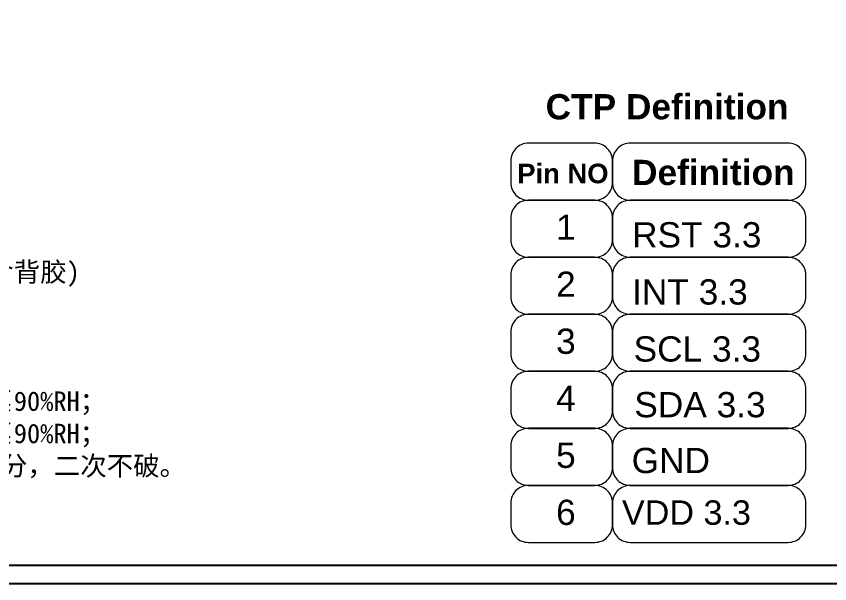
# Model space of a CAD drawing. Header units: millimetres. Extents: x 41784 to 43191, y -4854 to -4504.
# Drawn here: x 42806.1 to 42931.9, y -4854.3 to -4766.5 of the extents above; entities that cross this region are included whole.
import ezdxf

# ---------------------------------------------------------------- set-up
doc = ezdxf.new("R2010")
doc.units = ezdxf.units.MM
doc.header["$MEASUREMENT"] = 0
doc.layers.get('0').update_dxf_attribs({"linetype": 'CONTINUOUS'})
doc.layers.add('DIM', color=4, linetype='CONTINUOUS', lineweight=9)
doc.layers.add('dim-标注', color=3, linetype='CONTINUOUS', lineweight=9)
doc.styles.add('宋', font='simsun.ttc')
doc.styles.add('宋体', font='', dxfattribs={"height": 3})
doc.styles.get('宋体').set_extended_font_data('SimSun')

msp = doc.modelspace()

# ---------------------------------------------------------------- linework, layer by layer
for points in [[(42741.802, -4504.006), (43190.59, -4504.006), (43190.59, -4854.335), (42741.802, -4854.335)], [(42744.602, -4506.806), (43187.79, -4506.806), (43187.79, -4851.535), (42744.602, -4851.535)]]:
    msp.add_lwpolyline(points, close=True)
at = {"layer": 'DIM', "lineweight": 0}
for points in [[(42895.577, -4794.986, 0.4142136), (42898.307, -4792.257), (42898.307, -4788.887, 0.4142136), (42895.577, -4786.157), (42885.302, -4786.157, 0.4142136), (42882.572, -4788.887), (42882.572, -4792.257, 0.4142136), (42885.302, -4794.986)], [(42925.487, -4794.986, 0.4142136), (42928.216, -4792.257), (42928.216, -4788.887, 0.4142136), (42925.487, -4786.157), (42901.036, -4786.157, 0.4142136), (42898.307, -4788.887), (42898.307, -4792.257, 0.4142136), (42901.036, -4794.986)], [(42895.577, -4803.811, 0.4142136), (42898.307, -4801.082), (42898.307, -4797.712, 0.4142136), (42895.577, -4794.982), (42885.302, -4794.982, 0.4142136), (42882.572, -4797.712), (42882.572, -4801.082, 0.4142136), (42885.302, -4803.811)], [(42925.487, -4803.811, 0.4142136), (42928.216, -4801.082), (42928.216, -4797.712, 0.4142136), (42925.487, -4794.982), (42901.036, -4794.982, 0.4142136), (42898.307, -4797.712), (42898.307, -4801.082, 0.4142136), (42901.036, -4803.811)], [(42895.577, -4812.636, 0.4142136), (42898.307, -4809.907), (42898.307, -4806.537, 0.4142136), (42895.577, -4803.807), (42885.302, -4803.807, 0.4142136), (42882.572, -4806.537), (42882.572, -4809.907, 0.4142136), (42885.302, -4812.636)], [(42925.487, -4812.636, 0.4142136), (42928.216, -4809.907), (42928.216, -4806.537, 0.4142136), (42925.487, -4803.807), (42901.036, -4803.807, 0.4142136), (42898.307, -4806.537), (42898.307, -4809.907, 0.4142136), (42901.036, -4812.636)], [(42895.577, -4821.461, 0.4142136), (42898.307, -4818.732), (42898.307, -4815.362, 0.4142136), (42895.577, -4812.632), (42885.302, -4812.632, 0.4142136), (42882.572, -4815.362), (42882.572, -4818.732, 0.4142136), (42885.302, -4821.461)], [(42925.487, -4821.461, 0.4142136), (42928.216, -4818.732), (42928.216, -4815.362, 0.4142136), (42925.487, -4812.632), (42901.036, -4812.632, 0.4142136), (42898.307, -4815.362), (42898.307, -4818.732, 0.4142136), (42901.036, -4821.461)], [(42895.577, -4830.286, 0.4142136), (42898.307, -4827.557), (42898.307, -4824.187, 0.4142136), (42895.577, -4821.457), (42885.302, -4821.457, 0.4142136), (42882.572, -4824.187), (42882.572, -4827.557, 0.4142136), (42885.302, -4830.286)], [(42925.487, -4830.286, 0.4142136), (42928.216, -4827.557), (42928.216, -4824.187, 0.4142136), (42925.487, -4821.457), (42901.036, -4821.457, 0.4142136), (42898.307, -4824.187), (42898.307, -4827.557, 0.4142136), (42901.036, -4830.286)], [(42895.577, -4839.111, 0.4142136), (42898.307, -4836.382), (42898.307, -4833.012, 0.4142136), (42895.577, -4830.282), (42885.302, -4830.282, 0.4142136), (42882.572, -4833.012), (42882.572, -4836.382, 0.4142136), (42885.302, -4839.111)], [(42925.487, -4839.111, 0.4142136), (42928.216, -4836.382), (42928.216, -4833.012, 0.4142136), (42925.487, -4830.282), (42901.036, -4830.282, 0.4142136), (42898.307, -4833.012), (42898.307, -4836.382, 0.4142136), (42901.036, -4839.111)], [(42895.577, -4847.94, 0.4142136), (42898.307, -4845.211), (42898.307, -4841.841, 0.4142136), (42895.577, -4839.111), (42885.302, -4839.111, 0.4142136), (42882.572, -4841.841), (42882.572, -4845.211, 0.4142136), (42885.302, -4847.94)], [(42925.487, -4847.94, 0.4142136), (42928.216, -4845.211), (42928.216, -4841.841, 0.4142136), (42925.487, -4839.111), (42901.036, -4839.111, 0.4142136), (42898.307, -4841.841), (42898.307, -4845.211, 0.4142136), (42901.036, -4847.94)]]:
    msp.add_lwpolyline(points, format="xyb", close=True, dxfattribs=at)

# ---------------------------------------------------------------- texts
at = {"layer": 'DIM', "lineweight": 0, "style": '宋体'}
for s, insert, char_height, width, attachment_point in [('{\\fArial|b1|i0|c0|p34;CTP Definition}', (42887.957, -4778.558), 3.90647, 41.26587, 1), ('{\\fArial|b1|i0|c0|p34;Definition}', (42901.329, -4788.725), 3.90647, 26.08827, 1), ('{\\fArial|b1|i0|c0|p34;Pin\\fArial|b1|i0|c134|p34; \\fArial|b1|i0|c0|p34;NO\\fArial|b1|i0|c134|p34; }', (42883.571, -4789.321), 3.03264, 14.56666, 1), ('{\\fArial|b0|i0|c0|p34;1}', (42889.579, -4797.199), 3.90647, 7.92779, 1), ('{\\fArial|b0|i0|c0|p32;RST \\fArial|b0|i0|c186|p32;3.3}', (42901.34, -4802.338), 3.90647, 26.37488, 7), ('{\\fArial|b0|i0|c0|p34;2}', (42889.579, -4806.024), 3.90647, 7.92779, 1), ('{\\fArial|b0|i0|c0|p32;INT \\fArial|b0|i0|c186|p32;3.3}', (42901.34, -4811.18), 3.90647, 26.37488, 7), ('{\\fArial|b0|i0|c0|p34;3}', (42889.579, -4814.849), 3.90647, 7.92779, 1), ('{\\fArial|b0|i0|c0|p32;SCL \\fArial|b0|i0|c186|p32;3.3}', (42901.574, -4820.007), 3.90647, 26.37488, 7), ('{\\fArial|b0|i0|c0|p34;4}', (42889.579, -4823.674), 3.90647, 7.92779, 1), ('{\\fArial|b0|i0|c0|p32;SDA \\fArial|b0|i0|c186|p32;3.3}', (42901.683, -4828.623), 3.90647, 26.37488, 7), ('{\\fArial|b0|i0|c0|p34;5}', (42889.579, -4832.499), 3.90647, 7.92779, 1), ('{\\fArial|b0|i0|c0|p32;GND}', (42901.267, -4837.269), 3.90647, 26.37488, 7), ('{\\fArial|b0|i0|c0|p34;6}', (42889.579, -4841.328), 3.90647, 7.92779, 1), ('{\\fArial|b0|i0|c0|p32;\\H1.029x;VDD \\fArial|b0|i0|c186|p32;3.3}', (42899.775, -4845.263), 3.672, 26.37488, 7)]:
    msp.add_mtext(s, dxfattribs=dict(at, insert=insert, char_height=char_height, width=width, attachment_point=attachment_point))
at = {"layer": 'dim-标注', "color": 0, "lineweight": -3, "insert": (42750.517, -4784.572), "char_height": 3, "width": 164.57782, "attachment_point": 1, "style": '宋'}
msp.add_mtext('{\\C4;技术参数：\\P1.Cover GLASS+ITO \\A1;\\fArial|b0|i0|c0|p34;FILM\\A0;\\fSimSun|b0|i0|c134|p2;+FPC\\P  ITO \\A1;\\fArial|b0|i0|c0|p34;FILM\\A0;\\fSimSun|b0|i0|c134|p2;:0.35mm\\P  Cover GLASS:0.7mm \\P  总厚=1.05mm%%P0.1mm(不包含背胶)\\P IC:GT911 (TX18*RX10）\\P2.透光率:≥85％；\\P3.表面硬度：\\W0.8;≥6H\\W1;；\\P4.工作环境：-20℃~+70℃，≤90%RH；\\P5.储存环境：-30℃~+80℃，≤90%RH；\\P6.\\fnsimsun|b0|i0|c134|p49;跌落要求：64克钢球，60公分，二次不破。\\fSimSun|b0|i0|c134|p2;\\P7.未注尺寸公差按±0.2mm。}', dxfattribs=at)

doc.saveas('drawing.dxf')
